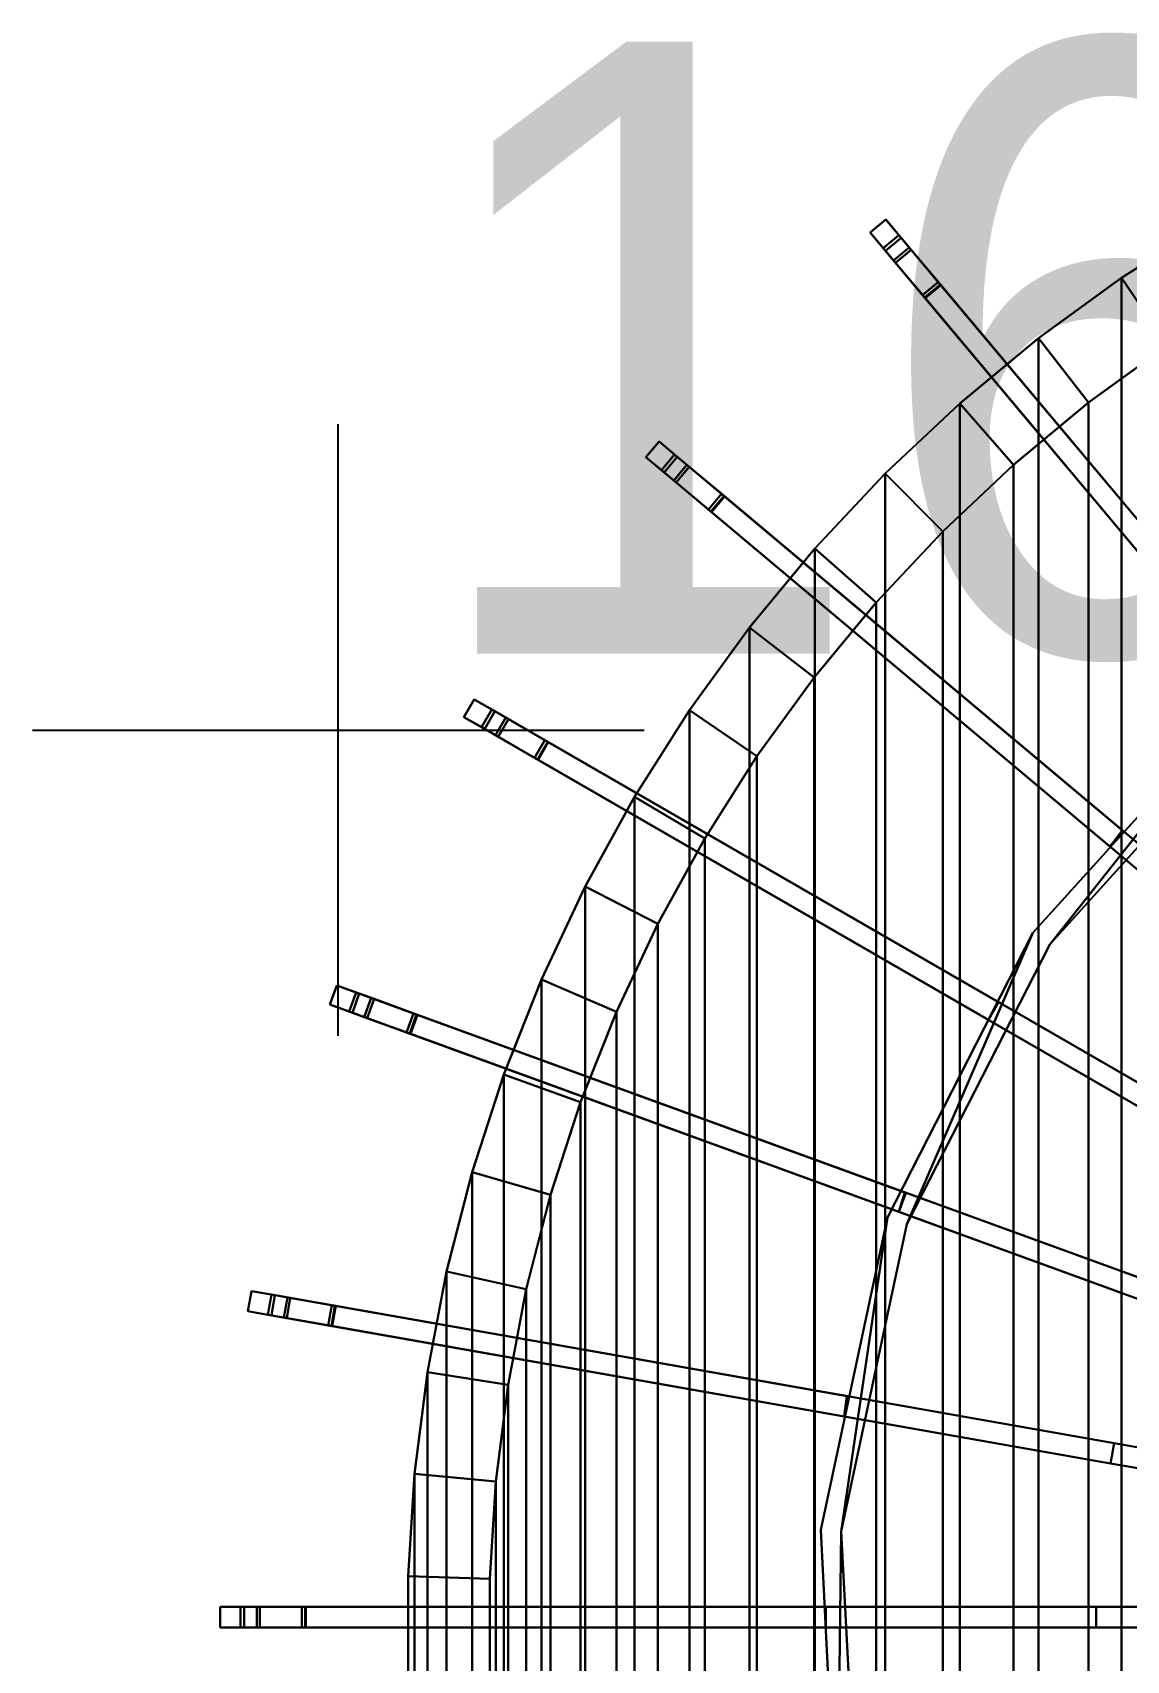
# Model space of a CAD drawing. Extents: x 0 to 48.1, y 0 to 23.7.
# Drawn here: x 12.4076 to 12.6759, y 10.7919 to 11.191 of the extents above; entities that cross this region are included whole.
import ezdxf

# ---------------------------------------------------------------- set-up
doc = ezdxf.new("R2010")
doc.units = 0
doc.header["$MEASUREMENT"] = 0
doc.layers.add('DLXFURN', color=5, linetype='Continuous')
doc.layers.add('DLXVAL', color=3, linetype='Continuous')

# ---------------------------------------------------------------- blocks, each defined once
blk = doc.blocks.new('*U135')
for p, q in [((-0.28691, 0.34193), (-0.28308, 0.34514)), ((-0.28308, 0.34514), (-0.28691, 0.34193)), ((-0.28691, 0.34193), (-0.28308, 0.34514)), ((-0.28308, 0.34514), (-0.28691, 0.34193)), ((-0.28308, 0.34514), (-0.28308, 0.34514)), ((-0.27987, 0.34131), (-0.28308, 0.34514)), ((-0.28308, 0.34514), (-0.27932, 0.34066)), ((-0.28308, 0.34514), (-0.27987, 0.34131)), ((-0.27987, 0.34131), (-0.28308, 0.34514)), ((-0.28308, 0.34514), (-0.28308, 0.34514)), ((-0.28308, 0.34514), (-0.27987, 0.34131)), ((-0.27932, 0.34066), (-0.28308, 0.34514)), ((-0.20406, 0.3443), (-0.22527, 0.33083)), ((-0.20406, 0.3443), (-0.22527, 0.33083)), ((-0.22527, 0.33083), (-0.20406, 0.3443)), ((-0.22527, 0.33083), (-0.20406, 0.3443)), ((-0.28691, 0.34193), (-0.28691, 0.34193)), ((-0.28691, 0.34193), (-0.2837, 0.3381)), ((-0.2837, 0.3381), (-0.28691, 0.34193)), ((-0.28691, 0.34193), (-0.2837, 0.3381)), ((-0.28315, 0.33744), (-0.28691, 0.34193)), ((-0.28691, 0.34193), (-0.28691, 0.34193)), ((-0.2837, 0.3381), (-0.28691, 0.34193)), ((-0.28691, 0.34193), (-0.28315, 0.33744)), ((-0.2837, 0.3381), (-0.27987, 0.34131)), ((-0.27987, 0.34131), (-0.2837, 0.3381)), ((-0.27987, 0.34131), (-0.2837, 0.3381)), ((-0.2837, 0.3381), (-0.27987, 0.34131)), ((-0.27987, 0.34131), (-0.2837, 0.3381)), ((-0.2837, 0.3381), (-0.27987, 0.34131)), ((-0.27932, 0.34066), (-0.28315, 0.33744)), ((-0.28315, 0.33744), (-0.27932, 0.34066)), ((-0.27987, 0.34131), (-0.27987, 0.34131)), ((-0.27686, 0.33773), (-0.27987, 0.34131)), ((-0.27987, 0.34131), (-0.27987, 0.34131)), ((-0.27987, 0.34131), (-0.27987, 0.34131)), ((-0.27987, 0.34131), (-0.27733, 0.33829)), ((-0.27023, 0.32982), (-0.27987, 0.34131)), ((-0.27733, 0.33829), (-0.27987, 0.34131)), ((-0.27987, 0.34131), (-0.27023, 0.32982)), ((-0.27987, 0.34131), (-0.27686, 0.33773)), ((-0.27686, 0.33773), (-0.27932, 0.34066)), ((-0.27932, 0.34066), (-0.27023, 0.32982)), ((-0.27932, 0.34066), (-0.27686, 0.33773)), ((-0.27023, 0.32982), (-0.27932, 0.34066)), ((-0.2837, 0.3381), (-0.2837, 0.3381)), ((-0.2837, 0.3381), (-0.2837, 0.3381)), ((-0.2837, 0.3381), (-0.2837, 0.3381)), ((-0.2837, 0.3381), (-0.28315, 0.33744)), ((-0.28315, 0.33744), (-0.2837, 0.3381)), ((-0.2837, 0.3381), (-0.28069, 0.33451)), ((-0.28116, 0.33507), (-0.2837, 0.3381)), ((-0.2837, 0.3381), (-0.2837, 0.3381)), ((-0.2837, 0.3381), (-0.27406, 0.32661)), ((-0.2837, 0.3381), (-0.28116, 0.33507)), ((-0.27406, 0.32661), (-0.2837, 0.3381)), ((-0.28069, 0.33451), (-0.2837, 0.3381)), ((-0.27406, 0.32661), (-0.28315, 0.33744)), ((-0.28315, 0.33744), (-0.27406, 0.32661)), ((-0.28116, 0.33507), (-0.27733, 0.33829)), ((-0.27733, 0.33829), (-0.28116, 0.33507)), ((-0.28069, 0.33451), (-0.27686, 0.33773)), ((-0.27686, 0.33773), (-0.28069, 0.33451)), ((-0.27733, 0.33829), (-0.27023, 0.32982)), ((-0.27023, 0.32982), (-0.27733, 0.33829)), ((-0.27733, 0.33829), (-0.26971, 0.3292)), ((-0.26971, 0.3292), (-0.27733, 0.33829)), ((-0.26959, 0.32906), (-0.27686, 0.33773)), ((-0.27686, 0.33773), (-0.26959, 0.32906)), ((-0.27406, 0.32661), (-0.28116, 0.33507)), ((-0.27354, 0.32599), (-0.28116, 0.33507)), ((-0.28116, 0.33507), (-0.27406, 0.32661)), ((-0.28116, 0.33507), (-0.27354, 0.32599)), ((-0.28069, 0.33451), (-0.27406, 0.32661)), ((-0.27406, 0.32661), (-0.28069, 0.33451)), ((-0.28069, 0.33451), (-0.27342, 0.32585)), ((-0.27342, 0.32585), (-0.28069, 0.33451)), ((-0.27023, 0.32982), (-0.27406, 0.32661)), ((-0.27406, 0.32661), (-0.27023, 0.32982)), ((-0.27023, 0.32982), (-0.27406, 0.32661)), ((-0.27406, 0.32661), (-0.27023, 0.32982)), ((-0.26971, 0.3292), (-0.27354, 0.32599)), ((-0.27354, 0.32599), (-0.26971, 0.3292)), ((-0.27342, 0.32585), (-0.26959, 0.32906)), ((-0.26959, 0.32906), (-0.27342, 0.32585)), ((-0.27023, 0.32982), (-0.26959, 0.32906)), ((-0.26959, 0.32906), (-0.27023, 0.32982)), ((-0.27023, 0.32982), (-0.18777, 0.23155)), ((-0.18777, 0.23155), (-0.27023, 0.32982)), ((-0.14498, 0.18055), (-0.27023, 0.32982)), ((-0.14498, 0.18055), (-0.27023, 0.32982)), ((-0.27023, 0.32982), (-0.14498, 0.18055)), ((-0.27023, 0.32982), (-0.14498, 0.18055)), ((-0.26971, 0.3292), (-0.14498, 0.18055)), ((-0.14498, 0.18055), (-0.26971, 0.3292)), ((-0.26959, 0.32906), (-0.18761, 0.23136)), ((-0.18777, 0.23155), (-0.26959, 0.32906)), ((-0.18761, 0.23136), (-0.26959, 0.32906)), ((-0.26959, 0.32906), (-0.18777, 0.23155)), ((-0.26959, 0.32906), (-0.18761, 0.23136)), ((-0.18761, 0.23136), (-0.26959, 0.32906)), ((-0.22527, 0.33083), (-0.2456, 0.31606)), ((-0.22527, 0.33083), (-0.2456, 0.31606)), ((-0.2456, 0.31606), (-0.22527, 0.33083)), ((-0.2456, 0.31606), (-0.22527, 0.33083)), ((-0.22527, 0.33083), (-0.22527, -0.33083)), ((-0.22527, -0.33083), (-0.22527, 0.33083)), ((-0.22527, 0.33083), (-0.22527, 0.33083)), ((-0.22527, 0.33083), (-0.22527, 0.33083)), ((-0.21403, 0.31428), (-0.22527, 0.33083)), ((-0.22527, 0.33083), (-0.21403, 0.31428)), ((-0.19144, 0.22815), (-0.27406, 0.32661)), ((-0.27406, 0.32661), (-0.27342, 0.32585)), ((-0.27342, 0.32585), (-0.27406, 0.32661)), ((-0.27406, 0.32661), (-0.19144, 0.22815)), ((-0.14881, 0.17734), (-0.27406, 0.32661)), ((-0.27406, 0.32661), (-0.14881, 0.17734)), ((-0.27354, 0.32599), (-0.14881, 0.17734)), ((-0.14881, 0.17734), (-0.27354, 0.32599)), ((-0.14881, 0.17734), (-0.27354, 0.32599)), ((-0.27354, 0.32599), (-0.14881, 0.17734)), ((-0.19144, 0.22815), (-0.27342, 0.32585)), ((-0.27342, 0.32585), (-0.19144, 0.22815)), ((-0.2456, 0.31606), (-0.26496, 0.30004)), ((-0.26496, 0.30004), (-0.2456, 0.31606)), ((-0.2456, 0.31606), (-0.26496, 0.30004)), ((-0.26496, 0.30004), (-0.2456, 0.31606)), ((-0.2456, 0.31606), (-0.2456, -0.31606)), ((-0.2456, -0.31606), (-0.2456, 0.31606)), ((-0.2456, 0.31606), (-0.2456, 0.31606)), ((-0.2456, 0.31606), (-0.2456, 0.31606)), ((-0.23334, 0.30025), (-0.2456, 0.31606)), ((-0.2456, 0.31606), (-0.23334, 0.30025)), ((-0.23334, 0.30025), (-0.21403, 0.31428)), ((-0.21403, 0.31428), (-0.23334, 0.30025)), ((-0.26496, 0.30004), (-0.28328, 0.28284)), ((-0.28328, 0.28284), (-0.26496, 0.30004)), ((-0.26496, 0.30004), (-0.28328, 0.28284)), ((-0.28328, 0.28284), (-0.26496, 0.30004)), ((-0.26496, -0.30004), (-0.26496, 0.30004)), ((-0.26496, 0.30004), (-0.26496, -0.30004)), ((-0.26496, 0.30004), (-0.26496, 0.30004)), ((-0.26496, 0.30004), (-0.26496, 0.30004)), ((-0.25173, 0.28503), (-0.26496, 0.30004)), ((-0.26496, 0.30004), (-0.25173, 0.28503)), ((-0.25173, 0.28503), (-0.23334, 0.30025)), ((-0.23334, 0.30025), (-0.25173, 0.28503)), ((-0.23334, 0.30025), (-0.23334, -0.30025)), ((-0.23334, -0.30025), (-0.23334, 0.30025)), ((-0.34193, 0.28691), (-0.33872, 0.29074)), ((-0.33872, 0.29074), (-0.34193, 0.28691)), ((-0.34193, 0.28691), (-0.33872, 0.29074)), ((-0.33872, 0.29074), (-0.34193, 0.28691)), ((-0.33872, 0.29074), (-0.33872, 0.29074)), ((-0.33489, 0.28753), (-0.33872, 0.29074)), ((-0.33872, 0.29074), (-0.33423, 0.28698)), ((-0.33872, 0.29074), (-0.33489, 0.28753)), ((-0.33489, 0.28753), (-0.33872, 0.29074)), ((-0.33872, 0.29074), (-0.33872, 0.29074)), ((-0.33872, 0.29074), (-0.33489, 0.28753)), ((-0.33423, 0.28698), (-0.33872, 0.29074)), ((-0.3381, 0.2837), (-0.33489, 0.28753)), ((-0.33489, 0.28753), (-0.3381, 0.2837)), ((-0.33489, 0.28753), (-0.3381, 0.2837)), ((-0.3381, 0.2837), (-0.33489, 0.28753)), ((-0.33489, 0.28753), (-0.3381, 0.2837)), ((-0.3381, 0.2837), (-0.33489, 0.28753)), ((-0.33489, 0.28753), (-0.33489, 0.28753)), ((-0.3313, 0.28452), (-0.33489, 0.28753)), ((-0.33489, 0.28753), (-0.33489, 0.28753)), ((-0.33489, 0.28753), (-0.33489, 0.28753)), ((-0.33489, 0.28753), (-0.33186, 0.28499)), ((-0.3234, 0.27789), (-0.33489, 0.28753)), ((-0.33186, 0.28499), (-0.33489, 0.28753)), ((-0.33489, 0.28753), (-0.3234, 0.27789)), ((-0.33489, 0.28753), (-0.3313, 0.28452)), ((-0.34193, 0.28691), (-0.34193, 0.28691)), ((-0.34193, 0.28691), (-0.3381, 0.2837)), ((-0.3381, 0.2837), (-0.34193, 0.28691)), ((-0.34193, 0.28691), (-0.3381, 0.2837)), ((-0.33744, 0.28315), (-0.34193, 0.28691)), ((-0.34193, 0.28691), (-0.34193, 0.28691)), ((-0.3381, 0.2837), (-0.34193, 0.28691)), ((-0.34193, 0.28691), (-0.33744, 0.28315)), ((-0.3381, 0.2837), (-0.3381, 0.2837)), ((-0.3381, 0.2837), (-0.3381, 0.2837)), ((-0.3381, 0.2837), (-0.3381, 0.2837)), ((-0.3381, 0.2837), (-0.33744, 0.28315)), ((-0.33744, 0.28315), (-0.3381, 0.2837)), ((-0.3381, 0.2837), (-0.33451, 0.28069)), ((-0.33507, 0.28116), (-0.3381, 0.2837)), ((-0.3381, 0.2837), (-0.3381, 0.2837)), ((-0.3381, 0.2837), (-0.32661, 0.27406)), ((-0.3381, 0.2837), (-0.33507, 0.28116)), ((-0.32661, 0.27406), (-0.3381, 0.2837)), ((-0.33451, 0.28069), (-0.3381, 0.2837)), ((-0.33423, 0.28698), (-0.33744, 0.28315)), ((-0.33744, 0.28315), (-0.33423, 0.28698)), ((-0.33507, 0.28116), (-0.33186, 0.28499)), ((-0.33186, 0.28499), (-0.33507, 0.28116)), ((-0.33451, 0.28069), (-0.3313, 0.28452)), ((-0.3313, 0.28452), (-0.33451, 0.28069)), ((-0.3313, 0.28452), (-0.33423, 0.28698)), ((-0.33423, 0.28698), (-0.3234, 0.27789)), ((-0.33423, 0.28698), (-0.3313, 0.28452)), ((-0.3234, 0.27789), (-0.33423, 0.28698)), ((-0.33186, 0.28499), (-0.3234, 0.27789)), ((-0.3234, 0.27789), (-0.33186, 0.28499)), ((-0.33186, 0.28499), (-0.32277, 0.27737)), ((-0.32277, 0.27737), (-0.33186, 0.28499)), ((-0.32263, 0.27725), (-0.3313, 0.28452)), ((-0.3313, 0.28452), (-0.32263, 0.27725)), ((-0.26913, 0.26869), (-0.25173, 0.28503)), ((-0.25173, 0.28503), (-0.26913, 0.26869)), ((-0.25173, -0.28503), (-0.25173, 0.28503)), ((-0.25173, 0.28503), (-0.25173, -0.28503)), ((-0.32661, 0.27406), (-0.33744, 0.28315)), ((-0.33744, 0.28315), (-0.32661, 0.27406)), ((-0.32661, 0.27406), (-0.33507, 0.28116)), ((-0.32599, 0.27354), (-0.33507, 0.28116)), ((-0.33507, 0.28116), (-0.32661, 0.27406)), ((-0.33507, 0.28116), (-0.32599, 0.27354)), ((-0.33451, 0.28069), (-0.32661, 0.27406)), ((-0.32661, 0.27406), (-0.33451, 0.28069)), ((-0.33451, 0.28069), (-0.32585, 0.27342)), ((-0.32585, 0.27342), (-0.33451, 0.28069)), ((-0.28328, 0.28284), (-0.30048, 0.26452)), ((-0.28328, 0.28284), (-0.30048, 0.26452)), ((-0.30048, 0.26452), (-0.28328, 0.28284)), ((-0.30048, 0.26452), (-0.28328, 0.28284)), ((-0.28328, 0.28284), (-0.28328, -0.28284)), ((-0.28328, -0.28284), (-0.28328, 0.28284)), ((-0.28328, 0.28284), (-0.28328, 0.28284)), ((-0.28328, 0.28284), (-0.28328, 0.28284)), ((-0.26913, 0.26869), (-0.28328, 0.28284)), ((-0.28328, 0.28284), (-0.26913, 0.26869)), ((-0.3234, 0.27789), (-0.32661, 0.27406)), ((-0.32661, 0.27406), (-0.3234, 0.27789)), ((-0.3234, 0.27789), (-0.32661, 0.27406)), ((-0.32661, 0.27406), (-0.3234, 0.27789)), ((-0.32277, 0.27737), (-0.32599, 0.27354)), ((-0.32599, 0.27354), (-0.32277, 0.27737)), ((-0.32585, 0.27342), (-0.32263, 0.27725)), ((-0.32263, 0.27725), (-0.32585, 0.27342)), ((-0.3234, 0.27789), (-0.32263, 0.27725)), ((-0.32263, 0.27725), (-0.3234, 0.27789)), ((-0.3234, 0.27789), (-0.22513, 0.19543)), ((-0.22513, 0.19543), (-0.3234, 0.27789)), ((-0.17413, 0.15264), (-0.3234, 0.27789)), ((-0.17413, 0.15264), (-0.3234, 0.27789)), ((-0.3234, 0.27789), (-0.17413, 0.15264)), ((-0.3234, 0.27789), (-0.17413, 0.15264)), ((-0.32277, 0.27737), (-0.17413, 0.15264)), ((-0.17413, 0.15264), (-0.32277, 0.27737)), ((-0.32263, 0.27725), (-0.22493, 0.19527)), ((-0.22513, 0.19543), (-0.32263, 0.27725)), ((-0.22493, 0.19527), (-0.32263, 0.27725)), ((-0.32263, 0.27725), (-0.22513, 0.19543)), ((-0.32263, 0.27725), (-0.22493, 0.19527)), ((-0.22493, 0.19527), (-0.32263, 0.27725)), ((-0.22814, 0.19144), (-0.32661, 0.27406)), ((-0.32661, 0.27406), (-0.32585, 0.27342)), ((-0.32585, 0.27342), (-0.32661, 0.27406)), ((-0.32661, 0.27406), (-0.22814, 0.19144)), ((-0.17734, 0.14881), (-0.32661, 0.27406)), ((-0.32661, 0.27406), (-0.17734, 0.14881)), ((-0.32599, 0.27354), (-0.17734, 0.14881)), ((-0.17734, 0.14881), (-0.32599, 0.27354)), ((-0.17734, 0.14881), (-0.32599, 0.27354)), ((-0.32599, 0.27354), (-0.17734, 0.14881)), ((-0.22814, 0.19144), (-0.32585, 0.27342)), ((-0.32585, 0.27342), (-0.22814, 0.19144)), ((-0.28547, 0.25129), (-0.26913, 0.26869)), ((-0.26913, 0.26869), (-0.28547, 0.25129)), ((-0.26913, -0.26869), (-0.26913, 0.26869)), ((-0.26913, 0.26869), (-0.26913, -0.26869)), ((-0.30048, 0.26452), (-0.3165, 0.24516)), ((-0.30048, 0.26452), (-0.3165, 0.24516)), ((-0.3165, 0.24516), (-0.30048, 0.26452)), ((-0.3165, 0.24516), (-0.30048, 0.26452)), ((-0.30048, 0.26452), (-0.30048, -0.26452)), ((-0.30048, -0.26452), (-0.30048, 0.26452)), ((-0.30048, 0.26452), (-0.30048, 0.26452)), ((-0.30048, 0.26452), (-0.30048, 0.26452)), ((-0.28547, 0.25129), (-0.30048, 0.26452)), ((-0.30048, 0.26452), (-0.28547, 0.25129)), ((-0.30069, 0.2329), (-0.28547, 0.25129)), ((-0.28547, 0.25129), (-0.30069, 0.2329)), ((-0.28547, -0.25129), (-0.28547, 0.25129)), ((-0.28547, 0.25129), (-0.28547, -0.25129)), ((-0.3165, 0.24516), (-0.33127, 0.22483)), ((-0.3165, 0.24516), (-0.33127, 0.22483)), ((-0.33127, 0.22483), (-0.3165, 0.24516)), ((-0.33127, 0.22483), (-0.3165, 0.24516)), ((-0.3165, 0.24516), (-0.3165, -0.24516)), ((-0.3165, -0.24516), (-0.3165, 0.24516)), ((-0.3165, 0.24516), (-0.3165, 0.24516)), ((-0.3165, 0.24516), (-0.3165, 0.24516)), ((-0.30069, 0.2329), (-0.3165, 0.24516)), ((-0.3165, 0.24516), (-0.30069, 0.2329)), ((-0.31472, 0.21359), (-0.30069, 0.2329)), ((-0.30069, 0.2329), (-0.31472, 0.21359)), ((-0.30069, -0.2329), (-0.30069, 0.2329)), ((-0.30069, 0.2329), (-0.30069, -0.2329)), ((-0.38656, 0.22318), (-0.38406, 0.22751)), ((-0.38406, 0.22751), (-0.38656, 0.22318)), ((-0.38656, 0.22318), (-0.38406, 0.22751)), ((-0.38406, 0.22751), (-0.38656, 0.22318)), ((-0.38406, 0.22751), (-0.38406, 0.22751)), ((-0.37973, 0.22501), (-0.38406, 0.22751)), ((-0.38406, 0.22751), (-0.37898, 0.22458)), ((-0.38406, 0.22751), (-0.37973, 0.22501)), ((-0.37973, 0.22501), (-0.38406, 0.22751)), ((-0.38406, 0.22751), (-0.38406, 0.22751)), ((-0.38406, 0.22751), (-0.37973, 0.22501)), ((-0.37898, 0.22458), (-0.38406, 0.22751)), ((-0.19454, 0.22837), (-0.24702, 0.17024)), ((-0.24702, 0.17024), (-0.19454, 0.22837)), ((-0.19454, 0.22837), (-0.24702, 0.17024)), ((-0.24702, 0.17024), (-0.19454, 0.22837)), ((-0.19454, 0.22837), (-0.24287, 0.16737)), ((-0.24287, 0.16737), (-0.19454, 0.22837)), ((-0.19454, 0.22837), (-0.24287, 0.16737)), ((-0.24287, 0.16737), (-0.19454, 0.22837)), ((-0.38223, 0.22068), (-0.37973, 0.22501)), ((-0.37973, 0.22501), (-0.38223, 0.22068)), ((-0.37973, 0.22501), (-0.38223, 0.22068)), ((-0.38223, 0.22068), (-0.37973, 0.22501)), ((-0.37973, 0.22501), (-0.38223, 0.22068)), ((-0.38223, 0.22068), (-0.37973, 0.22501)), ((-0.37898, 0.22458), (-0.38148, 0.22025)), ((-0.38148, 0.22025), (-0.37898, 0.22458)), ((-0.37973, 0.22501), (-0.37973, 0.22501)), ((-0.37567, 0.22267), (-0.37973, 0.22501)), ((-0.37973, 0.22501), (-0.37973, 0.22501)), ((-0.37973, 0.22501), (-0.37973, 0.22501)), ((-0.37973, 0.22501), (-0.3763, 0.22303)), ((-0.36674, 0.21751), (-0.37973, 0.22501)), ((-0.3763, 0.22303), (-0.37973, 0.22501)), ((-0.37973, 0.22501), (-0.36674, 0.21751)), ((-0.37973, 0.22501), (-0.37567, 0.22267)), ((-0.37567, 0.22267), (-0.37898, 0.22458)), ((-0.37898, 0.22458), (-0.36674, 0.21751)), ((-0.37898, 0.22458), (-0.37567, 0.22267)), ((-0.36674, 0.21751), (-0.37898, 0.22458)), ((-0.33127, 0.22483), (-0.34474, 0.20362)), ((-0.33127, 0.22483), (-0.34474, 0.20362)), ((-0.34474, 0.20362), (-0.33127, 0.22483)), ((-0.34474, 0.20362), (-0.33127, 0.22483)), ((-0.33127, 0.22483), (-0.33127, -0.22483)), ((-0.33127, -0.22483), (-0.33127, 0.22483)), ((-0.33127, 0.22483), (-0.33127, 0.22483)), ((-0.33127, 0.22483), (-0.33127, 0.22483)), ((-0.31472, 0.21359), (-0.33127, 0.22483)), ((-0.33127, 0.22483), (-0.31472, 0.21359)), ((-0.24287, 0.16737), (-0.19127, 0.22453)), ((-0.19127, 0.22453), (-0.24287, 0.16737)), ((-0.19127, 0.22453), (-0.24287, 0.16737)), ((-0.24287, 0.16737), (-0.19127, 0.22453)), ((-0.38656, 0.22318), (-0.38656, 0.22318)), ((-0.38656, 0.22318), (-0.38223, 0.22068)), ((-0.38223, 0.22068), (-0.38656, 0.22318)), ((-0.38656, 0.22318), (-0.38223, 0.22068)), ((-0.38148, 0.22025), (-0.38656, 0.22318)), ((-0.38656, 0.22318), (-0.38656, 0.22318)), ((-0.38223, 0.22068), (-0.38656, 0.22318)), ((-0.38656, 0.22318), (-0.38148, 0.22025)), ((-0.38223, 0.22068), (-0.38223, 0.22068)), ((-0.38223, 0.22068), (-0.38223, 0.22068)), ((-0.38223, 0.22068), (-0.38223, 0.22068)), ((-0.38223, 0.22068), (-0.38148, 0.22025)), ((-0.38148, 0.22025), (-0.38223, 0.22068)), ((-0.38223, 0.22068), (-0.37817, 0.21834)), ((-0.3788, 0.2187), (-0.38223, 0.22068)), ((-0.38223, 0.22068), (-0.38223, 0.22068)), ((-0.38223, 0.22068), (-0.36924, 0.21318)), ((-0.38223, 0.22068), (-0.3788, 0.2187)), ((-0.36924, 0.21318), (-0.38223, 0.22068)), ((-0.37817, 0.21834), (-0.38223, 0.22068)), ((-0.36924, 0.21318), (-0.38148, 0.22025)), ((-0.38148, 0.22025), (-0.36924, 0.21318)), ((-0.3788, 0.2187), (-0.3763, 0.22303)), ((-0.3763, 0.22303), (-0.3788, 0.2187)), ((-0.37817, 0.21834), (-0.37567, 0.22267)), ((-0.37567, 0.22267), (-0.37817, 0.21834)), ((-0.3763, 0.22303), (-0.36674, 0.21751)), ((-0.36674, 0.21751), (-0.3763, 0.22303)), ((-0.3763, 0.22303), (-0.36603, 0.2171)), ((-0.36603, 0.2171), (-0.3763, 0.22303)), ((-0.36588, 0.21701), (-0.37567, 0.22267)), ((-0.37567, 0.22267), (-0.36588, 0.21701)), ((-0.36924, 0.21318), (-0.3788, 0.2187)), ((-0.36853, 0.21277), (-0.3788, 0.2187)), ((-0.3788, 0.2187), (-0.36924, 0.21318)), ((-0.3788, 0.2187), (-0.36853, 0.21277)), ((-0.37817, 0.21834), (-0.36924, 0.21318)), ((-0.36924, 0.21318), (-0.37817, 0.21834)), ((-0.37817, 0.21834), (-0.36838, 0.21268)), ((-0.36838, 0.21268), (-0.37817, 0.21834)), ((-0.36674, 0.21751), (-0.36924, 0.21318)), ((-0.36924, 0.21318), (-0.36674, 0.21751)), ((-0.36674, 0.21751), (-0.36924, 0.21318)), ((-0.36924, 0.21318), (-0.36674, 0.21751)), ((-0.36603, 0.2171), (-0.36853, 0.21277)), ((-0.36853, 0.21277), (-0.36603, 0.2171)), ((-0.36838, 0.21268), (-0.36588, 0.21701)), ((-0.36588, 0.21701), (-0.36838, 0.21268)), ((-0.36674, 0.21751), (-0.36588, 0.21701)), ((-0.36588, 0.21701), (-0.36674, 0.21751)), ((-0.36674, 0.21751), (-0.25564, 0.15337)), ((-0.25564, 0.15337), (-0.36674, 0.21751)), ((-0.19798, 0.12008), (-0.36674, 0.21751)), ((-0.19798, 0.12008), (-0.36674, 0.21751)), ((-0.36674, 0.21751), (-0.19798, 0.12008)), ((-0.36674, 0.21751), (-0.19798, 0.12008)), ((-0.36603, 0.2171), (-0.19798, 0.12008)), ((-0.19798, 0.12008), (-0.36603, 0.2171)), ((-0.36588, 0.21701), (-0.25542, 0.15324)), ((-0.25564, 0.15337), (-0.36588, 0.21701)), ((-0.25542, 0.15324), (-0.36588, 0.21701)), ((-0.36588, 0.21701), (-0.25564, 0.15337)), ((-0.36588, 0.21701), (-0.25542, 0.15324)), ((-0.25542, 0.15324), (-0.36588, 0.21701)), ((-0.25792, 0.14891), (-0.36924, 0.21318)), ((-0.36924, 0.21318), (-0.36838, 0.21268)), ((-0.36838, 0.21268), (-0.36924, 0.21318)), ((-0.36924, 0.21318), (-0.25792, 0.14891)), ((-0.20048, 0.11575), (-0.36924, 0.21318)), ((-0.36924, 0.21318), (-0.20048, 0.11575)), ((-0.36853, 0.21277), (-0.20048, 0.11575)), ((-0.20048, 0.11575), (-0.36853, 0.21277)), ((-0.20048, 0.11575), (-0.36853, 0.21277)), ((-0.36853, 0.21277), (-0.20048, 0.11575)), ((-0.25792, 0.14891), (-0.36838, 0.21268)), ((-0.36838, 0.21268), (-0.25792, 0.14891)), ((-0.32751, 0.19343), (-0.31472, 0.21359)), ((-0.31472, 0.21359), (-0.32751, 0.19343)), ((-0.31472, -0.21359), (-0.31472, 0.21359)), ((-0.31472, 0.21359), (-0.31472, -0.21359)), ((-0.34474, 0.20362), (-0.35684, 0.1816)), ((-0.34474, 0.20362), (-0.35684, 0.1816)), ((-0.35684, 0.1816), (-0.34474, 0.20362)), ((-0.35684, 0.1816), (-0.34474, 0.20362)), ((-0.34474, 0.20362), (-0.34474, -0.20362)), ((-0.34474, -0.20362), (-0.34474, 0.20362)), ((-0.34474, 0.20362), (-0.34474, 0.20362)), ((-0.34474, 0.20362), (-0.34474, 0.20362)), ((-0.32751, 0.19343), (-0.34474, 0.20362)), ((-0.34474, 0.20362), (-0.32751, 0.19343)), ((-0.33901, 0.17251), (-0.32751, 0.19343)), ((-0.32751, 0.19343), (-0.33901, 0.17251)), ((-0.32751, -0.19343), (-0.32751, 0.19343)), ((-0.32751, 0.19343), (-0.32751, -0.19343)), ((-0.22814, 0.19144), (-0.22513, 0.19543)), ((-0.22493, 0.19527), (-0.22814, 0.19144)), ((-0.22814, 0.19144), (-0.22493, 0.19527)), ((-0.22493, 0.19527), (-0.22814, 0.19144)), ((-0.22513, 0.19543), (-0.22493, 0.19527)), ((-0.22493, 0.19527), (-0.22493, 0.19527)), ((-0.22493, 0.19527), (-0.22493, 0.19527)), ((-0.22814, 0.19144), (-0.22814, 0.19144)), ((-0.22814, 0.19144), (-0.22814, 0.19144)), ((-0.35684, 0.1816), (-0.36754, 0.15886)), ((-0.35684, 0.1816), (-0.36754, 0.15886)), ((-0.36754, 0.15886), (-0.35684, 0.1816)), ((-0.36754, 0.15886), (-0.35684, 0.1816)), ((-0.35684, 0.1816), (-0.35684, -0.1816)), ((-0.35684, -0.1816), (-0.35684, 0.1816)), ((-0.35684, 0.1816), (-0.35684, 0.1816)), ((-0.35684, 0.1816), (-0.35684, 0.1816)), ((-0.33901, 0.17251), (-0.35684, 0.1816)), ((-0.35684, 0.1816), (-0.33901, 0.17251)), ((-0.34918, 0.15091), (-0.33901, 0.17251)), ((-0.33901, 0.17251), (-0.34918, 0.15091)), ((-0.33901, -0.17251), (-0.33901, 0.17251)), ((-0.33901, 0.17251), (-0.33901, -0.17251)), ((-0.24702, 0.17024), (-0.28266, 0.1005)), ((-0.28266, 0.1005), (-0.24702, 0.17024)), ((-0.24702, 0.17024), (-0.28266, 0.1005)), ((-0.28266, 0.1005), (-0.24702, 0.17024)), ((-0.24702, 0.17024), (-0.27791, 0.09881)), ((-0.27791, 0.09881), (-0.24702, 0.17024)), ((-0.24702, 0.17024), (-0.27791, 0.09881)), ((-0.27791, 0.09881), (-0.24702, 0.17024)), ((-0.24702, 0.17024), (-0.24702, 0.17024)), ((-0.24702, 0.17024), (-0.24702, 0.17024)), ((-0.27791, 0.09881), (-0.24287, 0.16737)), ((-0.24287, 0.16737), (-0.27791, 0.09881)), ((-0.24287, 0.16737), (-0.27791, 0.09881)), ((-0.27791, 0.09881), (-0.24287, 0.16737)), ((-0.24287, 0.16737), (-0.24287, 0.16737)), ((-0.24287, 0.16737), (-0.24287, 0.16737)), ((-0.41944, 0.15266), (-0.41773, 0.15736)), ((-0.41773, 0.15736), (-0.41944, 0.15266)), ((-0.41944, 0.15266), (-0.41773, 0.15736)), ((-0.41773, 0.15736), (-0.41944, 0.15266)), ((-0.41773, 0.15736), (-0.41773, 0.15736)), ((-0.41303, 0.15565), (-0.41773, 0.15736)), ((-0.41773, 0.15736), (-0.41223, 0.15536)), ((-0.41773, 0.15736), (-0.41303, 0.15565)), ((-0.41303, 0.15565), (-0.41773, 0.15736)), ((-0.41773, 0.15736), (-0.41773, 0.15736)), ((-0.41773, 0.15736), (-0.41303, 0.15565)), ((-0.41223, 0.15536), (-0.41773, 0.15736)), ((-0.41474, 0.15095), (-0.41303, 0.15565)), ((-0.41303, 0.15565), (-0.41474, 0.15095)), ((-0.41303, 0.15565), (-0.41474, 0.15095)), ((-0.41474, 0.15095), (-0.41303, 0.15565)), ((-0.41303, 0.15565), (-0.41474, 0.15095)), ((-0.41474, 0.15095), (-0.41303, 0.15565)), ((-0.41303, 0.15565), (-0.41303, 0.15565)), ((-0.40863, 0.15405), (-0.41303, 0.15565)), ((-0.41303, 0.15565), (-0.41303, 0.15565)), ((-0.41303, 0.15565), (-0.41303, 0.15565)), ((-0.41303, 0.15565), (-0.40932, 0.1543)), ((-0.39894, 0.15052), (-0.41303, 0.15565)), ((-0.40932, 0.1543), (-0.41303, 0.15565)), ((-0.41303, 0.15565), (-0.39894, 0.15052)), ((-0.41303, 0.15565), (-0.40863, 0.15405)), ((-0.36754, 0.15886), (-0.37679, 0.1355)), ((-0.36754, 0.15886), (-0.37679, 0.1355)), ((-0.37679, 0.1355), (-0.36754, 0.15886)), ((-0.37679, 0.1355), (-0.36754, 0.15886)), ((-0.36754, 0.15886), (-0.36754, -0.15886)), ((-0.36754, -0.15886), (-0.36754, 0.15886)), ((-0.36754, 0.15886), (-0.36754, 0.15886)), ((-0.36754, 0.15886), (-0.36754, 0.15886)), ((-0.34918, 0.15091), (-0.36754, 0.15886)), ((-0.36754, 0.15886), (-0.34918, 0.15091)), ((-0.41944, 0.15266), (-0.41944, 0.15266)), ((-0.41944, 0.15266), (-0.41474, 0.15095)), ((-0.41474, 0.15095), (-0.41944, 0.15266)), ((-0.41944, 0.15266), (-0.41474, 0.15095)), ((-0.41394, 0.15066), (-0.41944, 0.15266)), ((-0.41944, 0.15266), (-0.41944, 0.15266)), ((-0.41474, 0.15095), (-0.41944, 0.15266)), ((-0.41944, 0.15266), (-0.41394, 0.15066)), ((-0.41223, 0.15536), (-0.41394, 0.15066)), ((-0.41394, 0.15066), (-0.41223, 0.15536)), ((-0.40863, 0.15405), (-0.41223, 0.15536)), ((-0.41223, 0.15536), (-0.39894, 0.15052)), ((-0.41223, 0.15536), (-0.40863, 0.15405)), ((-0.39894, 0.15052), (-0.41223, 0.15536)), ((-0.41103, 0.1496), (-0.40932, 0.1543)), ((-0.40932, 0.1543), (-0.41103, 0.1496)), ((-0.41034, 0.14935), (-0.40863, 0.15405)), ((-0.40863, 0.15405), (-0.41034, 0.14935)), ((-0.40932, 0.1543), (-0.39894, 0.15052)), ((-0.39894, 0.15052), (-0.40932, 0.1543)), ((-0.40932, 0.1543), (-0.39817, 0.15024)), ((-0.39817, 0.15024), (-0.40932, 0.1543)), ((-0.398, 0.15018), (-0.40863, 0.15405)), ((-0.40863, 0.15405), (-0.398, 0.15018)), ((-0.25792, 0.14891), (-0.25564, 0.15337)), ((-0.25542, 0.15324), (-0.25792, 0.14891)), ((-0.25792, 0.14891), (-0.25542, 0.15324)), ((-0.25542, 0.15324), (-0.25792, 0.14891)), ((-0.25564, 0.15337), (-0.25542, 0.15324)), ((-0.25542, 0.15324), (-0.25542, 0.15324)), ((-0.25542, 0.15324), (-0.25542, 0.15324)), ((-0.41474, 0.15095), (-0.41474, 0.15095)), ((-0.41474, 0.15095), (-0.41474, 0.15095)), ((-0.41474, 0.15095), (-0.41474, 0.15095)), ((-0.41474, 0.15095), (-0.41394, 0.15066)), ((-0.41394, 0.15066), (-0.41474, 0.15095)), ((-0.41474, 0.15095), (-0.41034, 0.14935)), ((-0.41103, 0.1496), (-0.41474, 0.15095)), ((-0.41474, 0.15095), (-0.41474, 0.15095)), ((-0.41474, 0.15095), (-0.40065, 0.14582)), ((-0.41474, 0.15095), (-0.41103, 0.1496)), ((-0.40065, 0.14582), (-0.41474, 0.15095)), ((-0.41034, 0.14935), (-0.41474, 0.15095)), ((-0.40065, 0.14582), (-0.41394, 0.15066)), ((-0.41394, 0.15066), (-0.40065, 0.14582)), ((-0.40065, 0.14582), (-0.41103, 0.1496)), ((-0.39988, 0.14555), (-0.41103, 0.1496)), ((-0.41103, 0.1496), (-0.40065, 0.14582)), ((-0.41103, 0.1496), (-0.39988, 0.14555)), ((-0.41034, 0.14935), (-0.40065, 0.14582)), ((-0.40065, 0.14582), (-0.41034, 0.14935)), ((-0.41034, 0.14935), (-0.39971, 0.14548)), ((-0.39971, 0.14548), (-0.41034, 0.14935)), ((-0.39894, 0.15052), (-0.40065, 0.14582)), ((-0.40065, 0.14582), (-0.39894, 0.15052)), ((-0.39894, 0.15052), (-0.40065, 0.14582)), ((-0.40065, 0.14582), (-0.39894, 0.15052)), ((-0.39817, 0.15024), (-0.39988, 0.14555)), ((-0.39988, 0.14555), (-0.39817, 0.15024)), ((-0.39971, 0.14548), (-0.398, 0.15018)), ((-0.398, 0.15018), (-0.39971, 0.14548)), ((-0.39894, 0.15052), (-0.398, 0.15018)), ((-0.398, 0.15018), (-0.39894, 0.15052)), ((-0.39894, 0.15052), (-0.27839, 0.10665)), ((-0.27839, 0.10665), (-0.39894, 0.15052)), ((-0.21583, 0.08388), (-0.39894, 0.15052)), ((-0.21583, 0.08388), (-0.39894, 0.15052)), ((-0.39894, 0.15052), (-0.21583, 0.08388)), ((-0.39894, 0.15052), (-0.21583, 0.08388)), ((-0.39817, 0.15024), (-0.21583, 0.08388)), ((-0.21583, 0.08388), (-0.39817, 0.15024)), ((-0.398, 0.15018), (-0.27815, 0.10656)), ((-0.27839, 0.10665), (-0.398, 0.15018)), ((-0.27815, 0.10656), (-0.398, 0.15018)), ((-0.398, 0.15018), (-0.27839, 0.10665)), ((-0.398, 0.15018), (-0.27815, 0.10656)), ((-0.27815, 0.10656), (-0.398, 0.15018)), ((-0.35797, 0.12872), (-0.34918, 0.15091)), ((-0.34918, 0.15091), (-0.35797, 0.12872)), ((-0.34918, -0.15091), (-0.34918, 0.15091)), ((-0.34918, 0.15091), (-0.34918, -0.15091)), ((-0.25792, 0.14891), (-0.25792, 0.14891)), ((-0.25792, 0.14891), (-0.25792, 0.14891)), ((-0.27986, 0.10186), (-0.40065, 0.14582)), ((-0.40065, 0.14582), (-0.39971, 0.14548)), ((-0.39971, 0.14548), (-0.40065, 0.14582)), ((-0.40065, 0.14582), (-0.27986, 0.10186)), ((-0.21754, 0.07918), (-0.40065, 0.14582)), ((-0.40065, 0.14582), (-0.21754, 0.07918)), ((-0.39988, 0.14555), (-0.21754, 0.07918)), ((-0.21754, 0.07918), (-0.39988, 0.14555)), ((-0.21754, 0.07918), (-0.39988, 0.14555)), ((-0.39988, 0.14555), (-0.21754, 0.07918)), ((-0.27986, 0.10186), (-0.39971, 0.14548)), ((-0.39971, 0.14548), (-0.27986, 0.10186)), ((-0.37679, 0.1355), (-0.38456, 0.1116)), ((-0.37679, 0.1355), (-0.38456, 0.1116)), ((-0.38456, 0.1116), (-0.37679, 0.1355)), ((-0.38456, 0.1116), (-0.37679, 0.1355)), ((-0.37679, 0.1355), (-0.37679, -0.1355)), ((-0.37679, -0.1355), (-0.37679, 0.1355)), ((-0.37679, 0.1355), (-0.37679, 0.1355)), ((-0.37679, 0.1355), (-0.37679, 0.1355)), ((-0.35797, 0.12872), (-0.37679, 0.1355)), ((-0.37679, 0.1355), (-0.35797, 0.12872)), ((-0.36534, 0.10601), (-0.35797, 0.12872)), ((-0.35797, 0.12872), (-0.36534, 0.10601)), ((-0.35797, -0.12872), (-0.35797, 0.12872)), ((-0.35797, 0.12872), (-0.35797, -0.12872)), ((-0.38456, 0.1116), (-0.39081, 0.08726)), ((-0.38456, 0.1116), (-0.39081, 0.08726)), ((-0.39081, 0.08726), (-0.38456, 0.1116)), ((-0.39081, 0.08726), (-0.38456, 0.1116)), ((-0.38456, 0.1116), (-0.38456, -0.1116)), ((-0.38456, -0.1116), (-0.38456, 0.1116)), ((-0.38456, 0.1116), (-0.38456, 0.1116)), ((-0.38456, 0.1116), (-0.38456, 0.1116)), ((-0.36534, 0.10601), (-0.38456, 0.1116)), ((-0.38456, 0.1116), (-0.36534, 0.10601)), ((-0.37128, 0.08289), (-0.36534, 0.10601)), ((-0.36534, 0.10601), (-0.37128, 0.08289)), ((-0.36534, -0.10601), (-0.36534, 0.10601)), ((-0.36534, 0.10601), (-0.36534, -0.10601)), ((-0.27986, 0.10186), (-0.27839, 0.10665)), ((-0.27815, 0.10656), (-0.27986, 0.10186)), ((-0.27986, 0.10186), (-0.27815, 0.10656)), ((-0.27815, 0.10656), (-0.27986, 0.10186)), ((-0.27839, 0.10665), (-0.27815, 0.10656)), ((-0.27815, 0.10656), (-0.27815, 0.10656)), ((-0.27815, 0.10656), (-0.27815, 0.10656)), ((-0.28266, 0.1005), (-0.29904, 0.02392)), ((-0.29904, 0.02392), (-0.28266, 0.1005)), ((-0.28266, 0.1005), (-0.29904, 0.02392)), ((-0.29904, 0.02392), (-0.28266, 0.1005)), ((-0.28266, 0.1005), (-0.29402, 0.02352)), ((-0.29402, 0.02352), (-0.28266, 0.1005)), ((-0.28266, 0.1005), (-0.29402, 0.02352)), ((-0.29402, 0.02352), (-0.28266, 0.1005)), ((-0.28266, 0.1005), (-0.28266, 0.1005)), ((-0.28266, 0.1005), (-0.28266, 0.1005)), ((-0.27986, 0.10186), (-0.27986, 0.10186)), ((-0.27986, 0.10186), (-0.27986, 0.10186)), ((-0.29402, 0.02352), (-0.27791, 0.09881)), ((-0.27791, 0.09881), (-0.29402, 0.02352)), ((-0.29402, 0.02352), (-0.27791, 0.09881)), ((-0.27791, 0.09881), (-0.29402, 0.02352)), ((-0.27791, 0.09881), (-0.27791, 0.09881)), ((-0.27791, 0.09881), (-0.27791, 0.09881)), ((-0.39081, 0.08726), (-0.39552, 0.06257)), ((-0.39081, 0.08726), (-0.39552, 0.06257)), ((-0.39552, 0.06257), (-0.39081, 0.08726)), ((-0.39552, 0.06257), (-0.39081, 0.08726)), ((-0.39081, 0.08726), (-0.39081, -0.08726)), ((-0.39081, -0.08726), (-0.39081, 0.08726)), ((-0.39081, 0.08726), (-0.39081, 0.08726)), ((-0.39081, 0.08726), (-0.39081, 0.08726)), ((-0.37128, 0.08289), (-0.39081, 0.08726)), ((-0.39081, 0.08726), (-0.37128, 0.08289)), ((-0.43958, 0.07751), (-0.43871, 0.08243)), ((-0.43871, 0.08243), (-0.43958, 0.07751)), ((-0.43958, 0.07751), (-0.43871, 0.08243)), ((-0.43871, 0.08243), (-0.43958, 0.07751)), ((-0.43871, 0.08243), (-0.43871, 0.08243)), ((-0.43379, 0.08157), (-0.43871, 0.08243)), ((-0.43871, 0.08243), (-0.43294, 0.08142)), ((-0.43871, 0.08243), (-0.43379, 0.08157)), ((-0.43379, 0.08157), (-0.43871, 0.08243)), ((-0.43871, 0.08243), (-0.43871, 0.08243)), ((-0.43871, 0.08243), (-0.43379, 0.08157)), ((-0.43294, 0.08142), (-0.43871, 0.08243)), ((-0.43465, 0.07664), (-0.43379, 0.08157)), ((-0.43379, 0.08157), (-0.43465, 0.07664)), ((-0.43379, 0.08157), (-0.43465, 0.07664)), ((-0.43465, 0.07664), (-0.43379, 0.08157)), ((-0.43379, 0.08157), (-0.43465, 0.07664)), ((-0.43465, 0.07664), (-0.43379, 0.08157)), ((-0.43294, 0.08142), (-0.43381, 0.07649)), ((-0.43381, 0.07649), (-0.43294, 0.08142)), ((-0.43379, 0.08157), (-0.43379, 0.08157)), ((-0.42917, 0.08075), (-0.43379, 0.08157)), ((-0.43379, 0.08157), (-0.43379, 0.08157)), ((-0.43379, 0.08157), (-0.43379, 0.08157)), ((-0.43379, 0.08157), (-0.42989, 0.08088)), ((-0.41901, 0.07896), (-0.43379, 0.08157)), ((-0.42989, 0.08088), (-0.43379, 0.08157)), ((-0.43379, 0.08157), (-0.41901, 0.07896)), ((-0.43379, 0.08157), (-0.42917, 0.08075)), ((-0.42917, 0.08075), (-0.43294, 0.08142)), ((-0.43294, 0.08142), (-0.41901, 0.07896)), ((-0.43294, 0.08142), (-0.42917, 0.08075)), ((-0.41901, 0.07896), (-0.43294, 0.08142)), ((-0.43076, 0.07595), (-0.42989, 0.08088)), ((-0.42989, 0.08088), (-0.43076, 0.07595)), ((-0.43004, 0.07583), (-0.42917, 0.08075)), ((-0.42917, 0.08075), (-0.43004, 0.07583)), ((-0.42989, 0.08088), (-0.41901, 0.07896)), ((-0.41901, 0.07896), (-0.42989, 0.08088)), ((-0.42989, 0.08088), (-0.41821, 0.07882)), ((-0.41821, 0.07882), (-0.42989, 0.08088)), ((-0.41803, 0.07879), (-0.42917, 0.08075)), ((-0.42917, 0.08075), (-0.41803, 0.07879)), ((-0.37575, 0.05944), (-0.37128, 0.08289)), ((-0.37128, 0.08289), (-0.37575, 0.05944)), ((-0.37128, 0.08289), (-0.37128, -0.08289)), ((-0.37128, -0.08289), (-0.37128, 0.08289)), ((-0.43958, 0.07751), (-0.43958, 0.07751)), ((-0.43958, 0.07751), (-0.43465, 0.07664)), ((-0.43465, 0.07664), (-0.43958, 0.07751)), ((-0.43958, 0.07751), (-0.43465, 0.07664)), ((-0.43381, 0.07649), (-0.43958, 0.07751)), ((-0.43958, 0.07751), (-0.43958, 0.07751)), ((-0.43465, 0.07664), (-0.43958, 0.07751)), ((-0.43958, 0.07751), (-0.43381, 0.07649)), ((-0.43465, 0.07664), (-0.43465, 0.07664)), ((-0.43465, 0.07664), (-0.43465, 0.07664)), ((-0.43465, 0.07664), (-0.43465, 0.07664)), ((-0.43465, 0.07664), (-0.43381, 0.07649)), ((-0.43381, 0.07649), (-0.43465, 0.07664)), ((-0.43465, 0.07664), (-0.43004, 0.07583)), ((-0.43076, 0.07595), (-0.43465, 0.07664)), ((-0.43465, 0.07664), (-0.43465, 0.07664)), ((-0.43465, 0.07664), (-0.41988, 0.07404)), ((-0.43465, 0.07664), (-0.43076, 0.07595)), ((-0.41988, 0.07404), (-0.43465, 0.07664)), ((-0.43004, 0.07583), (-0.43465, 0.07664)), ((-0.41988, 0.07404), (-0.43381, 0.07649)), ((-0.43381, 0.07649), (-0.41988, 0.07404)), ((-0.41988, 0.07404), (-0.43076, 0.07595)), ((-0.41908, 0.0739), (-0.43076, 0.07595)), ((-0.43076, 0.07595), (-0.41988, 0.07404)), ((-0.43076, 0.07595), (-0.41908, 0.0739)), ((-0.43004, 0.07583), (-0.41988, 0.07404)), ((-0.41988, 0.07404), (-0.43004, 0.07583)), ((-0.43004, 0.07583), (-0.4189, 0.07386)), ((-0.4189, 0.07386), (-0.43004, 0.07583)), ((-0.41901, 0.07896), (-0.41988, 0.07404)), ((-0.41988, 0.07404), (-0.41901, 0.07896)), ((-0.41901, 0.07896), (-0.41988, 0.07404)), ((-0.41988, 0.07404), (-0.41901, 0.07896)), ((-0.41821, 0.07882), (-0.41908, 0.0739)), ((-0.41908, 0.0739), (-0.41821, 0.07882)), ((-0.41901, 0.07896), (-0.41803, 0.07879)), ((-0.41803, 0.07879), (-0.41901, 0.07896)), ((-0.41901, 0.07896), (-0.29268, 0.05668)), ((-0.29268, 0.05668), (-0.41901, 0.07896)), ((-0.22711, 0.04512), (-0.41901, 0.07896)), ((-0.22711, 0.04512), (-0.41901, 0.07896)), ((-0.41901, 0.07896), (-0.22711, 0.04512)), ((-0.41901, 0.07896), (-0.22711, 0.04512)), ((-0.4189, 0.07386), (-0.41803, 0.07879)), ((-0.41803, 0.07879), (-0.4189, 0.07386)), ((-0.41821, 0.07882), (-0.22711, 0.04512)), ((-0.22711, 0.04512), (-0.41821, 0.07882)), ((-0.41803, 0.07879), (-0.29243, 0.05664)), ((-0.29268, 0.05668), (-0.41803, 0.07879)), ((-0.29243, 0.05664), (-0.41803, 0.07879)), ((-0.41803, 0.07879), (-0.29268, 0.05668)), ((-0.41803, 0.07879), (-0.29243, 0.05664)), ((-0.29243, 0.05664), (-0.41803, 0.07879)), ((-0.2933, 0.05172), (-0.41988, 0.07404)), ((-0.41988, 0.07404), (-0.4189, 0.07386)), ((-0.4189, 0.07386), (-0.41988, 0.07404)), ((-0.41988, 0.07404), (-0.2933, 0.05172)), ((-0.22798, 0.0402), (-0.41988, 0.07404)), ((-0.41988, 0.07404), (-0.22798, 0.0402)), ((-0.41908, 0.0739), (-0.22798, 0.0402)), ((-0.22798, 0.0402), (-0.41908, 0.0739)), ((-0.22798, 0.0402), (-0.41908, 0.0739)), ((-0.41908, 0.0739), (-0.22798, 0.0402)), ((-0.2933, 0.05172), (-0.4189, 0.07386)), ((-0.4189, 0.07386), (-0.2933, 0.05172)), ((-0.39552, 0.06257), (-0.39866, 0.03764)), ((-0.39552, 0.06257), (-0.39866, 0.03764)), ((-0.39866, 0.03764), (-0.39552, 0.06257)), ((-0.39866, 0.03764), (-0.39552, 0.06257)), ((-0.39552, -0.06257), (-0.39552, 0.06257)), ((-0.39552, 0.06257), (-0.39552, -0.06257)), ((-0.39552, 0.06257), (-0.39552, 0.06257)), ((-0.39552, 0.06257), (-0.39552, 0.06257)), ((-0.37575, 0.05944), (-0.39552, 0.06257)), ((-0.39552, 0.06257), (-0.37575, 0.05944)), ((-0.37874, 0.03576), (-0.37575, 0.05944)), ((-0.37575, 0.05944), (-0.37874, 0.03576)), ((-0.37575, -0.05944), (-0.37575, 0.05944)), ((-0.37575, 0.05944), (-0.37575, -0.05944)), ((-0.2933, 0.05172), (-0.29268, 0.05668)), ((-0.29243, 0.05664), (-0.2933, 0.05172)), ((-0.2933, 0.05172), (-0.29243, 0.05664)), ((-0.29243, 0.05664), (-0.2933, 0.05172)), ((-0.29268, 0.05668), (-0.29243, 0.05664)), ((-0.29243, 0.05664), (-0.29243, 0.05664)), ((-0.29243, 0.05664), (-0.29243, 0.05664)), ((-0.2933, 0.05172), (-0.2933, 0.05172)), ((-0.2933, 0.05172), (-0.2933, 0.05172)), ((-0.22711, 0.04512), (-0.22798, 0.0402)), ((-0.22798, 0.0402), (-0.22711, 0.04512)), ((-0.22711, 0.04512), (-0.22798, 0.0402)), ((-0.22798, 0.0402), (-0.22711, 0.04512)), ((-0.22711, 0.04512), (-0.09715, 0.02221)), ((-0.09715, 0.02221), (-0.22711, 0.04512)), ((-0.22711, 0.04512), (-0.09715, 0.02221)), ((-0.09715, 0.02221), (-0.22711, 0.04512)), ((-0.09715, 0.02221), (-0.22711, 0.04512)), ((-0.22711, 0.04512), (-0.09715, 0.02221)), ((-0.22798, 0.0402), (-0.09802, 0.01728)), ((-0.09802, 0.01728), (-0.22798, 0.0402)), ((-0.22798, 0.0402), (-0.09802, 0.01728)), ((-0.09802, 0.01728), (-0.22798, 0.0402)), ((-0.22798, 0.0402), (-0.09802, 0.01728)), ((-0.09802, 0.01728), (-0.22798, 0.0402)), ((-0.39866, 0.03764), (-0.40024, 0.01256)), ((-0.39866, 0.03764), (-0.40024, 0.01256)), ((-0.40024, 0.01256), (-0.39866, 0.03764)), ((-0.40024, 0.01256), (-0.39866, 0.03764)), ((-0.39866, -0.03764), (-0.39866, 0.03764)), ((-0.39866, 0.03764), (-0.39866, -0.03764)), ((-0.39866, 0.03764), (-0.39866, 0.03764)), ((-0.39866, 0.03764), (-0.39866, 0.03764)), ((-0.37874, 0.03576), (-0.39866, 0.03764)), ((-0.39866, 0.03764), (-0.37874, 0.03576)), ((-0.38024, 0.01194), (-0.37874, 0.03576)), ((-0.37874, 0.03576), (-0.38024, 0.01194)), ((-0.37874, -0.03576), (-0.37874, 0.03576)), ((-0.37874, 0.03576), (-0.37874, -0.03576)), ((-0.29904, 0.02392), (-0.29505, -0.05429)), ((-0.29505, -0.05429), (-0.29904, 0.02392)), ((-0.29904, 0.02392), (-0.29904, 0.02392)), ((-0.29904, 0.02392), (-0.29904, 0.02392)), ((-0.29904, 0.02392), (-0.29505, -0.05429)), ((-0.29505, -0.05429), (-0.29904, 0.02392)), ((-0.29402, 0.02352), (-0.29505, -0.05429)), ((-0.29505, -0.05429), (-0.29402, 0.02352)), ((-0.29505, -0.05429), (-0.29402, 0.02352)), ((-0.29402, 0.02352), (-0.29505, -0.05429)), ((-0.29009, -0.05338), (-0.29402, 0.02352)), ((-0.29402, 0.02352), (-0.29009, -0.05338)), ((-0.29009, -0.05338), (-0.29402, 0.02352)), ((-0.29402, 0.02352), (-0.29402, 0.02352)), ((-0.29402, 0.02352), (-0.29009, -0.05338)), ((-0.29402, 0.02352), (-0.29402, 0.02352)), ((-0.40024, 0.01256), (-0.40024, -0.01256)), ((-0.40024, 0.01256), (-0.40024, 0.01256)), ((-0.40024, 0.01256), (-0.40024, 0.01256)), ((-0.40024, 0.01256), (-0.40024, -0.01256)), ((-0.40024, -0.01256), (-0.40024, 0.01256)), ((-0.38024, 0.01194), (-0.40024, 0.01256)), ((-0.40024, -0.01256), (-0.40024, 0.01256)), ((-0.40024, 0.01256), (-0.38024, 0.01194)), ((-0.38024, -0.01194), (-0.38024, 0.01194)), ((-0.38024, 0.01194), (-0.38024, -0.01194)), ((-0.44636, 0), (-0.44636, 0.005)), ((-0.44636, 0.005), (-0.44636, 0.005)), ((-0.44636, 0.005), (-0.44636, 0)), ((-0.44136, 0.005), (-0.44636, 0.005)), ((-0.44636, 0.005), (-0.4405, 0.005)), ((-0.44636, 0.005), (-0.44136, 0.005)), ((-0.44136, 0.005), (-0.44636, 0.005)), ((-0.44636, 0.005), (-0.44636, 0.005)), ((-0.44636, 0), (-0.44636, 0.005)), ((-0.44636, 0.005), (-0.44136, 0.005)), ((-0.44636, 0.005), (-0.44636, 0)), ((-0.4405, 0.005), (-0.44636, 0.005)), ((-0.44136, 0), (-0.44136, 0.005)), ((-0.44136, 0.005), (-0.44136, 0.005)), ((-0.44136, 0.005), (-0.44136, 0)), ((-0.43667, 0.005), (-0.44136, 0.005)), ((-0.44136, 0.005), (-0.44136, 0.005)), ((-0.44136, 0.005), (-0.44136, 0.005)), ((-0.44136, 0.005), (-0.43741, 0.005)), ((-0.42636, 0.005), (-0.44136, 0.005)), ((-0.43741, 0.005), (-0.44136, 0.005)), ((-0.44136, 0.005), (-0.44136, 0)), ((-0.44136, 0), (-0.44136, 0.005)), ((-0.44136, 0.005), (-0.42636, 0.005)), ((-0.44136, 0.005), (-0.44136, 0)), ((-0.44136, 0), (-0.44136, 0.005)), ((-0.44136, 0.005), (-0.43667, 0.005)), ((-0.43667, 0.005), (-0.4405, 0.005)), ((-0.4405, 0.005), (-0.42636, 0.005)), ((-0.4405, 0.005), (-0.43667, 0.005)), ((-0.42636, 0.005), (-0.4405, 0.005)), ((-0.4405, 0.005), (-0.4405, 0)), ((-0.4405, 0), (-0.4405, 0.005)), ((-0.43741, 0.005), (-0.42636, 0.005)), ((-0.42636, 0.005), (-0.43741, 0.005)), ((-0.43741, 0.005), (-0.42555, 0.005)), ((-0.43741, 0), (-0.43741, 0.005)), ((-0.43741, 0.005), (-0.43741, 0)), ((-0.42555, 0.005), (-0.43741, 0.005)), ((-0.42536, 0.005), (-0.43667, 0.005)), ((-0.43667, 0), (-0.43667, 0.005)), ((-0.43667, 0.005), (-0.42536, 0.005)), ((-0.43667, 0.005), (-0.43667, 0)), ((-0.42636, 0.005), (-0.42536, 0.005)), ((-0.42536, 0.005), (-0.42636, 0.005)), ((-0.42636, 0.005), (-0.29808, 0.005)), ((-0.29808, 0.005), (-0.42636, 0.005)), ((-0.42636, 0.005), (-0.42636, 0)), ((-0.2315, 0.005), (-0.42636, 0.005)), ((-0.2315, 0.005), (-0.42636, 0.005)), ((-0.42636, 0.005), (-0.2315, 0.005)), ((-0.42636, 0), (-0.42636, 0.005)), ((-0.42636, 0.005), (-0.2315, 0.005)), ((-0.42636, 0.005), (-0.42636, 0)), ((-0.42636, 0), (-0.42636, 0.005)), ((-0.42555, 0.005), (-0.2315, 0.005)), ((-0.2315, 0.005), (-0.42555, 0.005)), ((-0.42555, 0.005), (-0.42555, 0)), ((-0.42555, 0), (-0.42555, 0.005)), ((-0.42536, 0), (-0.42536, 0.005)), ((-0.42536, 0.005), (-0.29782, 0.005)), ((-0.29782, 0.005), (-0.42536, 0.005)), ((-0.42536, 0.005), (-0.29782, 0.005)), ((-0.29782, 0.005), (-0.42536, 0.005)), ((-0.42536, 0.005), (-0.42536, 0)), ((-0.29808, 0.005), (-0.29782, 0.005)), ((-0.29782, 0), (-0.29808, 0.005)), ((-0.29782, 0.005), (-0.29782, 0)), ((-0.29782, 0), (-0.29782, 0.005)), ((-0.29782, 0.005), (-0.29782, 0.005)), ((-0.29782, 0.005), (-0.29782, 0)), ((-0.29782, 0.005), (-0.29782, 0.005)), ((-0.2315, 0.005), (-0.09953, 0.005)), ((-0.09953, 0.005), (-0.2315, 0.005)), ((-0.2315, 0.005), (-0.09953, 0.005)), ((-0.09953, 0.005), (-0.2315, 0.005)), ((-0.09953, 0.005), (-0.2315, 0.005)), ((-0.2315, 0.005), (-0.2315, 0)), ((-0.2315, 0), (-0.2315, 0.005)), ((-0.2315, 0.005), (-0.2315, 0)), ((-0.2315, 0.005), (-0.09953, 0.005)), ((-0.2315, 0), (-0.2315, 0.005)), ((-0.44636, 0), (-0.44636, 0)), ((-0.44636, 0), (-0.44136, 0)), ((-0.44136, 0), (-0.44636, 0)), ((-0.44636, 0), (-0.44136, 0)), ((-0.4405, 0), (-0.44636, 0)), ((-0.44636, 0), (-0.44636, 0)), ((-0.44136, 0), (-0.44636, 0)), ((-0.44636, 0), (-0.4405, 0)), ((-0.44136, 0), (-0.44136, 0)), ((-0.44136, 0), (-0.44136, 0)), ((-0.44136, 0), (-0.44136, 0)), ((-0.44136, 0), (-0.4405, 0)), ((-0.4405, 0), (-0.44136, 0)), ((-0.44136, 0), (-0.43667, 0)), ((-0.43741, 0), (-0.44136, 0)), ((-0.44136, 0), (-0.44136, 0)), ((-0.44136, 0), (-0.42636, 0)), ((-0.44136, 0), (-0.43741, 0)), ((-0.42636, 0), (-0.44136, 0)), ((-0.43667, 0), (-0.44136, 0)), ((-0.42636, 0), (-0.4405, 0)), ((-0.4405, 0), (-0.42636, 0)), ((-0.42636, 0), (-0.43741, 0)), ((-0.42555, 0), (-0.43741, 0)), ((-0.43741, 0), (-0.42636, 0)), ((-0.43741, 0), (-0.42555, 0)), ((-0.43667, 0), (-0.42636, 0)), ((-0.42636, 0), (-0.43667, 0)), ((-0.43667, 0), (-0.42536, 0)), ((-0.42536, 0), (-0.43667, 0)), ((-0.29782, 0), (-0.42636, 0)), ((-0.42636, 0), (-0.42536, 0)), ((-0.42536, 0), (-0.42636, 0)), ((-0.42636, 0), (-0.29782, 0)), ((-0.2315, 0), (-0.42636, 0)), ((-0.42636, 0), (-0.2315, 0)), ((-0.42555, 0), (-0.2315, 0)), ((-0.2315, 0), (-0.42555, 0)), ((-0.2315, 0), (-0.42555, 0)), ((-0.42555, 0), (-0.2315, 0)), ((-0.29782, 0), (-0.42536, 0)), ((-0.42536, 0), (-0.29782, 0)), ((-0.29782, 0), (-0.29782, 0)), ((-0.29782, 0), (-0.29782, 0)), ((-0.2315, 0), (-0.09953, 0)), ((-0.09953, 0), (-0.2315, 0)), ((-0.2315, 0), (-0.09953, 0)), ((-0.09953, 0), (-0.2315, 0)), ((-0.2315, 0), (-0.09953, 0)), ((-0.09953, 0), (-0.2315, 0))]:
    blk.add_line(p, q)
blk = doc.blocks.new('*U152')
for p, q in [((12.48261, 10.94499, 0.7), (12.48261, 11.09499, 0.7)), ((12.40761, 11.01999, 0.7), (12.55761, 11.01999, 0.7))]:
    blk.add_line(p, q)
at = {"layer": 'DLXVAL'}
blk.add_text('168', height=0.15, dxfattribs=at).set_placement((12.50136, 11.03874, 0.7))

msp = doc.modelspace()

# ---------------------------------------------------------------- block references
at = {"layer": 'DLXFURN'}
msp.add_blockref('*U135', (12.9, 10.8), dxfattribs=at)
at = {"layer": 'DLXVAL'}
msp.add_blockref('*U152', (0, 0), dxfattribs=at)

doc.saveas('drawing.dxf')
